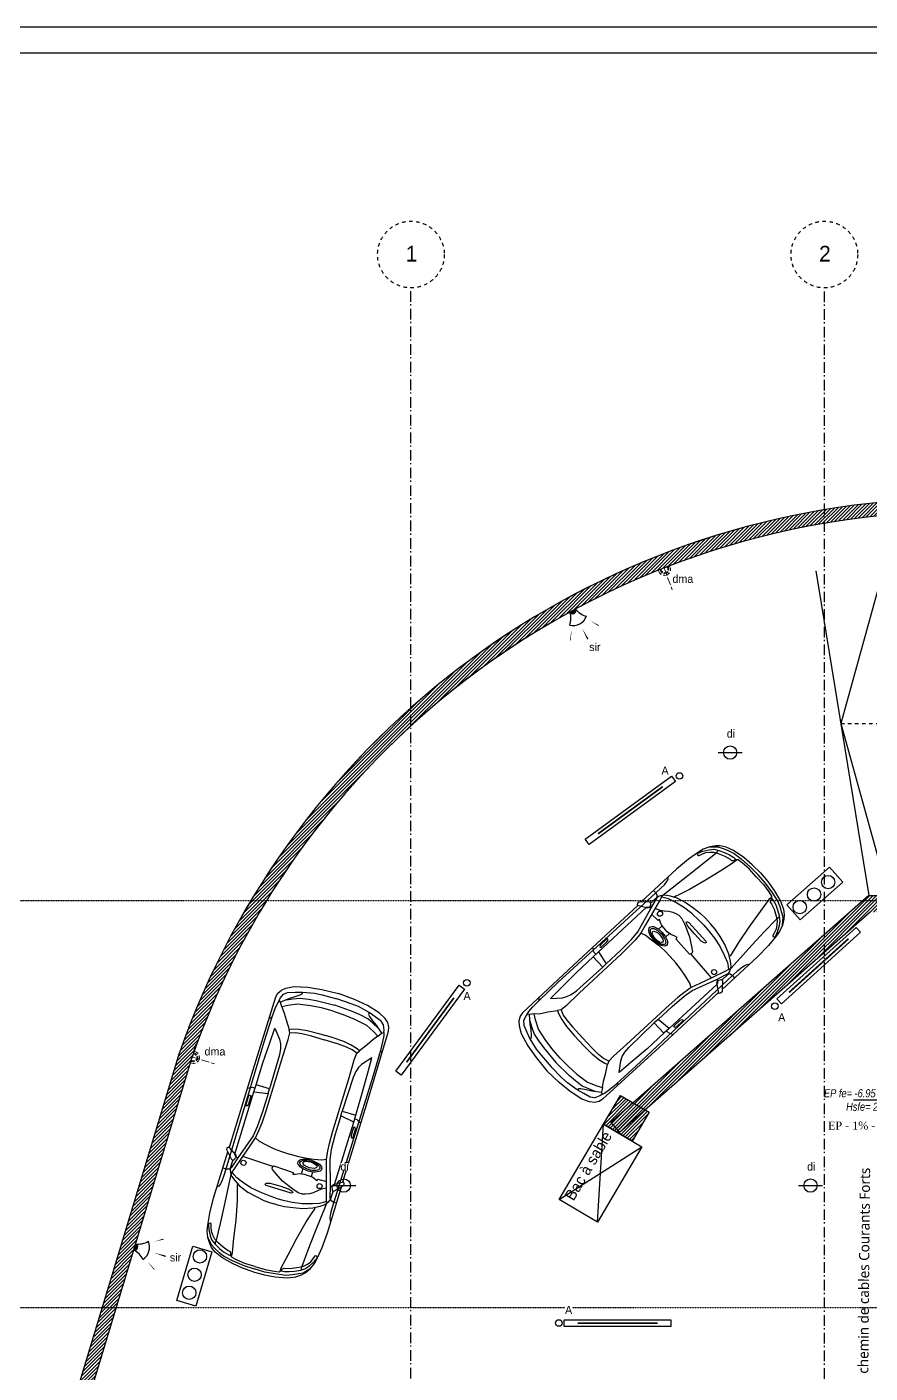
# Model space of a CAD drawing. Header units: centimetres. Extents: x 2191 to 12545, y -680 to 18662.
# Drawn here: x 3265 to 4530, y 4194 to 6212 of the extents above; entities that cross this region are included whole.
import ezdxf

# ---------------------------------------------------------------- set-up
doc = ezdxf.new("R2010")
doc.units = ezdxf.units.CM
for name, pattern in [('ACAD_ISO02W100', [15, 12, -3]), ('prlm_ef', [0.165, 0.1, -0.065]), ('Style de ligne -1', [0.41664, 0.20828, -0.20836]), ('Style de ligne -6', [1.0416400000000001, 0.625, -0.20828, 0.06943000000000005, -0.13893]), ('VW-01', [0.41656, 0.20828, -0.20828])]:
    doc.linetypes.add(name, pattern=pattern)
for name, color, linetype in [('B GÈnÈral_Hatch', 252, 'Continuous'), ('B Général', 252, 'Continuous'), ('C ANNOTATIONS-axes horizontaux', 252, 'Style de ligne -1'), ('C ANNOTATIONS-niveaux', 252, 'Continuous'), ('C ANNOTATIONS-prestations', 252, 'Continuous'), ('C ANNOTATIONS-texte', 252, 'Continuous'), ('prlm-EAU-EP', 141, 'Continuous')]:
    doc.layers.add(name, color=color, linetype=linetype)
for name, color, linetype, lineweight in [('prlm-ELEC-BT', 1, 'Continuous', 25), ('prlm-ELEC-CFO', 1, 'Continuous', 25), ('prlm-ELEC-SSI', 6, 'Continuous', 25), ('prlm-ZCARTOUCHE', 181, 'Continuous', 13)]:
    doc.layers.add(name, color=color, linetype=linetype, lineweight=lineweight)
doc.styles.add('CHAUFF', font='trebucbi.ttf', dxfattribs={"height": 0.001})
doc.styles.add('Eurostile', font='Eurosti.TTF')
doc.styles.add('prlm-eau-ep', font='timesbi.ttf', dxfattribs={"height": 18})
doc.styles.add('prlm-eau-euev', font='pala.ttf', dxfattribs={"height": 18})
doc.styles.add('prlm-elec-cfo', font='comic.ttf', dxfattribs={"height": 12})
doc.styles.add('prlm-elec-ssi', font='comic.ttf', dxfattribs={"height": 12})
doc.styles.get("Standard").update_dxf_attribs({"font": 'isocp.shx', "height": 15})
doc.dimstyles.new('ISO-25', dxfattribs={"dimtxt": 2.5, "dimasz": 2.5, "dimexe": 1.25, "dimexo": 0.625, "dimtad": 1, "dimtxsty": 'Standard', "dimcen": 2.5, "dimadec": 0, "dimazin": 0, "dimtfac": 1, "dimtmove": 0, "dimatfit": 3, "dimfxl": 1, "dimarcsym": 0})
pattern_1 = [(45, (0, 0), (2.425347222222122, -2.645833333333339), [])]

# ---------------------------------------------------------------- blocks, each defined once
blk = doc.blocks.new('A 70.Groupe-3-1')
at = {"layer": 'B Général', "linetype": 'VW-01', "ltscale": 25.4}
blk.add_line((4485.682408571678, 5167.621321516172), (6141.004602176101, 5167.621321516172), dxfattribs=at)
at = {"layer": 'B Général', "linetype": 'Continuous', "flags": 128}
blk.add_lwpolyline([(4557.336140218794, 5425.852527754796), (4485.682408571678, 5167.621321516172), (4557.336140218794, 4909.390115277549)], dxfattribs=at)
blk = doc.blocks.new('A 70.Groupe-4-1')
at = {"layer": 'B Général', "linetype": 'Continuous'}
for p, q in [((3647.351603118572, 4742.61898837338), (3645.231092298408, 4749.387812286115)), ((3632.369928393854, 4727.083159248007), (3628.337881874265, 4725.131125133584)), ((3791.46655284001, 4698.520043601457), (3797.011780681014, 4702.943163709633)), ((3795.18898975366, 4677.26078614514), (3797.438247542316, 4673.386682930181)), ((3605.419113317309, 4615.446750467946), (3608.609248253461, 4625.872082373413)), ((3626.688653313459, 4612.627049893019), (3628.999868296477, 4619.632585160381)), ((3735.847926538362, 4579.22448637971), (3737.852764420485, 4586.323772551317)), ((3755.05324952735, 4569.658943432825), (3758.243384463502, 4580.084275338292)), ((3633.589026384298, 4503.123641195101), (3589.055696334143, 4518.427347730578)), ((3676.83721886915, 4492.404631116131), (3679.182951934286, 4500.070465400611)), ((3691.90264799474, 4488.213883049035), (3694.013769714606, 4495.113009594759))]:
    blk.add_line(p, q, dxfattribs=at)
at = {"layer": 'B Général', "linetype": 'Continuous', "flags": 128}
for points in [[(3604.54103518749, 4345.181627848307), (3588.294335951073, 4350.9913811857), (3573.166136587422, 4357.716518423229), (3557.09109505315, 4366.827111060457), (3547.383370541059, 4374.827813280094), (3542.008954394354, 4381.921674692055), (3539.200202283509, 4387.811093205778), (3536.445889983921, 4396.618284019898), (3535.42792572942, 4406.989878307015), (3536.357652454562, 4415.507943760307), (3539.335797024237, 4433.45940004586), (3544.988426731125, 4456.041766787343), (3566.099585408624, 4525.032840997953), (3564.620808830565, 4528.419461337192), (3565.441802236101, 4531.102460306271), (3567.178083918456, 4532.666988663166), (3568.711212526026, 4532.197853754367), (3604.131029812631, 4647.949493930844), (3638.558195991553, 4757.717295838409), (3641.467204692289, 4763.114627163153), (3646.676108260515, 4767.808403480461), (3653.449415301737, 4770.76583175268), (3665.440110482471, 4772.965036857431), (3686.12907191109, 4772.083546298713), (3707.264091084417, 4768.550485780824), (3732.263474960966, 4762.57739732652)], [(3678.448799178285, 4764.792743298376), (3696.368884975098, 4763.081841125572), (3707.718691921575, 4760.4471075835), (3729.800494744358, 4754.528400419292)], [(3643.134600273494, 4752.125163284701), (3640.7180685843, 4748.337584103336), (3636.876983381271, 4739.620488141774), (3632.369928393854, 4727.083159248007), (3620.109371498757, 4689.755976272834), (3563.209902956912, 4499.425318261294), (3560.207416132161, 4489.613218674192), (3557.896105525827, 4482.607712667412), (3555.087033203064, 4477.263567152416), (3552.146595492425, 4473.133286977914), (3550.19581544057, 4473.059465644381)], [(3604.54103518749, 4345.181627848307), (3621.256744448806, 4340.904936755745), (3637.557824975318, 4338.012764472112), (3655.978511792979, 4336.567719249428), (3668.501104279001, 4337.765979921835), (3676.924941223742, 4340.637597894063), (3682.548444266191, 4343.946759779128), (3689.759611350783, 4349.704529795208), (3696.407194510817, 4357.730478798936), (3700.403369697728, 4365.310215913475), (3707.980804466801, 4381.854296733223), (3715.933174896702, 4403.732946481224), (3737.044333574201, 4472.724020691833), (3740.165038442168, 4474.703207044111), (3740.986031847703, 4477.386206013185), (3740.422572807045, 4479.654451363563), (3738.889444199473, 4480.123586272355), (3774.30926148608, 4595.875226448831), (3807.203203434117, 4706.112192525773), (3807.812662658469, 4712.213182322832), (3806.122344057656, 4719.01810962059), (3802.163846469202, 4725.25945299379), (3793.457066389448, 4733.792052518722), (3775.817525758866, 4744.639022461616), (3756.324493396611, 4753.538080917654), (3732.263474960966, 4762.57739732652)], [(3724.241247538172, 4736.360831200751), (3708.816027153162, 4740.745545578434), (3690.975433457158, 4744.360418713704), (3670.885615371082, 4746.651384747582), (3656.224557619654, 4744.766290930478), (3647.351603118572, 4742.61898837338), (3651.032063543823, 4733.276994586818), (3653.617615966847, 4723.096373161394), (3658.130842017059, 4708.80477887945), (3662.680064739507, 4709.424785582296), (3673.029865124633, 4709.275855571736), (3685.504365259169, 4707.302998508123), (3703.016567445075, 4702.614944909886), (3712.935046493234, 4699.412269198668)], [(3653.864347227448, 4752.943806322978), (3663.995123780945, 4754.544541286397), (3674.867473233391, 4755.828524477058), (3687.335655168737, 4754.109108472388), (3698.920044199901, 4752.240987045766), (3726.985714552173, 4745.329724397185)], [(3791.846782518606, 4710.721401186229), (3784.346532273387, 4717.717202231079), (3776.054439449603, 4724.865474193712), (3764.759080155952, 4730.417663905648), (3754.112960942376, 4735.352042547415), (3726.985714552173, 4745.329724397185)], [(3778.102732410242, 4734.298798663239), (3762.293797593878, 4742.908923005079), (3751.413096295614, 4747.076689531404), (3729.800494744358, 4754.528400419292)], [(3724.241247538172, 4736.360831200751), (3739.478694927883, 4731.362818141963), (3756.28720938089, 4724.375119444029), (3774.21894251323, 4715.031551444035), (3785.314598366285, 4705.264944342256), (3791.46655284001, 4698.520043601457), (3783.188552752224, 4692.837319659843), (3775.348677646468, 4685.84686243115), (3763.610721331772, 4676.528104034549), (3760.187445798897, 4679.58768248852), (3751.526566198131, 4685.255990234315), (3740.084145306592, 4690.601672860595), (3722.947239343489, 4696.516191095556), (3712.935046493234, 4699.412269198668)], [(3608.001988348413, 4546.079813814996), (3613.428844001722, 4558.335685171949), (3617.632809536385, 4568.786164990282), (3623.406525851489, 4585.462931562151), (3648.833737394132, 4668.558827211731), (3656.987425828115, 4693.561498736422), (3659.270300873443, 4703.761435321392), (3658.130842017059, 4708.80477887945)], [(3659.270300873443, 4703.761435321392), (3667.980688813256, 4704.281799845514), (3677.24809271064, 4702.787293715466), (3689.854274363578, 4699.60057915292), (3711.011602145352, 4693.126470594626)], [(3800.281095347623, 4704.038586418314), (3800.164304381443, 4699.547290243465), (3798.469580104348, 4690.17341126171), (3795.18898975366, 4677.26078614514), (3784.461848336078, 4639.46438047943), (3725.109259274143, 4449.884373434656), (3722.106772449393, 4440.072273847554), (3720.102030190586, 4432.972958415368), (3719.439510040385, 4426.971971359005), (3719.565138298257, 4421.903479888087), (3721.140563606146, 4420.750645338261)], [(3759.844130394605, 4672.986003888864), (3752.91647266456, 4678.2915854475), (3744.399661212781, 4682.23902085101), (3732.16883430381, 4686.652391296911), (3711.011602145352, 4693.126470594626)], [(3714.095004358176, 4513.615520119277), (3716.455794042973, 4526.809602772654), (3718.819775752597, 4537.823114706931), (3723.367027430971, 4554.875177501608), (3748.794238973614, 4637.971073151188), (3756.028222365021, 4663.255172952107), (3759.844130394605, 4672.986003888864), (3763.610721331772, 4676.528104034549)], [(3607.014166155094, 4620.65936860902), (3603.794529142877, 4621.644572399894), (3595.663105207104, 4620.276393472724)], [(3756.648302365134, 4574.8715615739), (3759.867939377352, 4573.886357783025), (3765.841336880553, 4568.202125990711)], [(3638.436142075078, 4455.95052833269), (3629.744156924231, 4458.778003444418), (3614.741166735311, 4464.542562255915), (3600.926893974027, 4471.452317053796), (3588.501777294639, 4479.613780024583), (3579.768720184405, 4486.142567832396), (3575.694590007968, 4490.910352969693), (3573.012815779822, 4494.748959430278), (3576.388120084931, 4499.752201920695), (3587.984428471917, 4516.826963146375), (3599.721509518183, 4534.361768139968), (3608.001988348413, 4546.079813814996), (3613.089853500048, 4541.337205851148), (3623.778298674524, 4535.719223191665), (3635.693179225148, 4529.725848686066), (3646.650570421951, 4525.534615173097), (3658.562096961701, 4521.721965531079)], [(3638.436142075078, 4455.95052833269), (3647.221899549183, 4453.429842075694), (3662.881672758299, 4449.811644190137), (3678.197130410794, 4447.807747939177), (3693.061760320146, 4447.618591977074), (3703.952902384116, 4448.142406135385), (3709.997440142305, 4449.81389502252), (3714.368076633645, 4451.494475050533), (3714.370555376088, 4457.529796783952), (3714.314971597564, 4478.170018429164), (3714.400160478318, 4499.270283842297), (3714.095004358176, 4513.615520119277), (3707.224408996773, 4512.532182000368), (3695.222397781906, 4513.857442807976), (3681.993892669726, 4515.557904215076), (3670.567395824711, 4518.216104743787), (3658.562096961701, 4521.721965531079)], [(3581.348415195203, 4516.510237142909), (3571.081663257863, 4501.040590787638), (3567.630893795146, 4499.078428338917), (3563.209902956912, 4499.425318261294), (3558.781016458149, 4501.115824348561)], [(3573.597256056598, 4513.097402375739), (3570.067957543249, 4501.015509237506), (3569.636540582967, 4497.961792797432), (3570.184465399661, 4494.273020876421), (3571.796413175713, 4488.582081062358), (3576.721807389394, 4482.212505804945), (3583.912549127866, 4474.478980899667), (3596.422346989634, 4464.950405516761), (3608.916191544299, 4458.109216608107), (3620.418057923608, 4452.409965298284), (3630.089414112014, 4448.947530328931), (3635.762076021006, 4447.211704831867)], [(3714.334893998929, 4470.786537299107), (3706.386978264831, 4469.110697454826), (3700.923646074929, 4467.009852890658), (3694.533530917038, 4463.935273090285), (3688.612587770092, 4462.393601390266), (3682.542872838456, 4461.735847478325), (3678.358145011131, 4461.758829019096), (3671.842372334786, 4463.752645066328), (3663.847881601546, 4469.13327269943), (3648.327880899383, 4481.427494587168), (3638.408430959478, 4492.846246155957), (3633.065480924829, 4498.672835910455), (3632.885309390816, 4500.823900472094), (3633.589026384298, 4503.123641195101), (3635.208002394017, 4504.304815682617), (3664.486246983125, 4494.507430250756), (3664.048607446968, 4491.707125609048), (3667.466693898267, 4491.918630529649), (3674.036972748603, 4492.842461898917), (3680.904699545003, 4491.998486952612), (3688.069778664155, 4489.386734951311), (3693.701729175738, 4487.244117858808), (3696.682234612045, 4484.655509384325), (3700.045844149937, 4481.949462511746), (3701.132915012798, 4484.131897562125), (3714.325851339791, 4480.849403187126)], [(3573.012815779822, 4494.748959430278), (3570.990439287687, 4491.427550969389), (3560.713224332144, 4444.690908175457), (3554.884233287407, 4417.970747579937), (3548.666589062981, 4392.720335427492), (3546.809322746776, 4387.198300267273)], [(3607.050920116802, 4353.383908929298), (3591.872822591547, 4358.028382565122), (3579.263382551051, 4363.395792730659), (3572.633135664922, 4366.933788480936), (3571.828871963698, 4368.688833514228), (3573.330086115493, 4373.594787684468), (3575.570822686373, 4395.712142083666), (3578.652732001291, 4422.769785330165), (3580.717581590722, 4451.983071890101), (3580.831301655796, 4469.888877464458), (3581.012146122135, 4474.863588770555), (3581.515644968569, 4477.056854409195)], [(3724.151479802473, 4467.028050022066), (3720.315421694968, 4455.040024830407), (3718.964108445482, 4452.267795187724), (3716.445776047035, 4449.517293084302), (3711.925209392807, 4445.702892905416), (3704.27881515177, 4443.180264864932), (3693.991718641974, 4440.794930588961), (3678.291873625798, 4439.898460936342), (3664.109108286774, 4441.220272109762), (3651.387485292484, 4442.933369915239), (3641.434642306685, 4445.475908595387), (3635.762076021006, 4447.211704831867)], [(3719.637418833887, 4474.194022580754), (3719.489334831173, 4455.628079975327), (3721.251183509531, 4452.070864688814), (3725.109259274143, 4449.884373434656), (3729.725764623725, 4448.807004042441)], [(3607.050920116802, 4353.383908929298), (3622.228922018744, 4348.739464554057), (3635.682763930256, 4346.131552009506), (3643.157529729729, 4345.353436373477), (3644.806195301966, 4346.357888961164), (3646.30740945376, 4351.263843131403), (3656.827212627487, 4370.847816354066), (3669.414461935352, 4394.996840722381), (3684.05090873287, 4420.363238586555), (3693.976728385045, 4435.266557336168), (3696.610693371475, 4439.490617675491), (3697.420760565433, 4441.590073888719)], [(3714.368076633645, 4451.494475050533), (3714.185492719921, 4447.610092994862), (3696.549107450736, 4403.125344580074), (3686.427394554129, 4377.718750024947), (3677.450252708717, 4353.312739743514), (3675.899363493409, 4347.696953679051)], [(3536.445889983921, 4396.618284019898), (3541.791006390665, 4385.593135839566), (3546.372018684991, 4380.837987100647), (3553.43123304954, 4374.318481680343), (3561.291357104438, 4368.22465609032), (3573.052857857986, 4362.278215558012), (3590.33386123066, 4354.642920604075), (3605.924972927231, 4349.704323772475)], [(3689.759611350783, 4349.704529795208), (3679.160113740144, 4343.558408074803), (3672.702561810637, 4342.181042383437), (3663.203834216125, 4340.72824079505), (3653.279551675229, 4340.07641525974), (3640.204426360126, 4341.72994269355), (3621.609856947061, 4345.072515795619), (3605.924972927231, 4349.704323772475)]]:
    blk.add_lwpolyline(points, dxfattribs=at)
for points in [[(3678.448799178285, 4764.792743298376), (3677.510500100115, 4761.726390459919), (3674.507100904782, 4760.130557977018), (3666.967152487536, 4757.407616166171), (3658.660621215429, 4754.919352063327), (3645.231092298408, 4749.387812286115), (3643.134600273494, 4752.125163284701), (3644.573338386467, 4755.457527217746), (3649.750812944789, 4761.418354685302), (3656.023556067313, 4764.109705500194), (3667.236144441433, 4764.451286841237)], [(3778.102732410242, 4734.298798663239), (3777.164433332071, 4731.23244582478), (3778.760515582765, 4728.22917935492), (3783.485596026082, 4721.753158273711), (3788.977317845421, 4715.042650731135), (3797.011780681014, 4702.943163709633), (3800.281095347623, 4704.038586418314), (3800.953508215098, 4707.605444654304), (3799.998277096508, 4715.442870278202), (3796.305732081483, 4721.183583369968), (3787.204294687811, 4727.741224197967)], [(3637.039888252017, 4710.563906129205), (3644.043790784784, 4694.001227192464), (3645.327317790156, 4687.237011292123), (3645.303111508455, 4680.034670409746), (3643.608482854675, 4670.660762167407), (3628.999868296477, 4619.632585160381), (3608.609248253461, 4625.872082373413), (3618.955422680969, 4658.587272388075), (3629.517614418152, 4688.721389026812)], [(3782.074543016031, 4666.183533081052), (3767.001508347764, 4656.376361718256), (3762.152520922857, 4651.48868545309), (3758.142161136809, 4645.506101185694), (3754.300980310464, 4636.789034484716), (3737.852764420485, 4586.323772551317), (3758.243384463502, 4580.084275338292), (3767.976230949329, 4612.98714272494), (3776.085684659681, 4643.871793288121)], [(3605.419113317309, 4615.446750467946), (3626.688653313459, 4612.627049893019), (3618.244195694575, 4585.030639333441), (3610.380960314965, 4562.621699002071), (3604.07183069765, 4549.126755870593), (3581.348415195203, 4516.510237142909), (3578.695172151379, 4517.154383764724), (3576.806038883465, 4521.93948391687)], [(3593.719654596242, 4596.391386902425), (3597.332019728483, 4608.1965632417), (3598.955633011171, 4610.214817167318), (3600.42931613097, 4610.099250942073), (3600.973886936791, 4608.591203884635), (3597.361551065132, 4596.786123168672), (3595.644099096452, 4594.461205272213), (3593.463374232878, 4594.457851261337)], [(3755.05324952735, 4569.658943432825), (3735.847926538362, 4579.22448637971), (3727.403468919479, 4551.628075820132), (3721.380217364908, 4528.656103372812), (3719.057241251938, 4513.941403626348), (3719.637418833887, 4474.194022580754), (3722.196793931138, 4473.243116364785), (3726.440175093505, 4476.151676881756)], [(3754.085977929218, 4547.319547724002), (3757.698343061461, 4559.124724063277), (3757.482163765738, 4561.705951583683), (3756.196158017922, 4562.43484575061), (3754.900936245332, 4561.48977228796), (3751.288600373673, 4549.684691571997), (3751.410940983403, 4546.79680008075), (3753.216369624174, 4545.573689454899)], [(3575.000567477048, 4512.751862078189), (3572.194098780624, 4513.443104659341), (3566.099585408624, 4525.032840997953), (3564.620808830565, 4528.419461337192), (3565.441802236101, 4531.102460306271), (3567.178083918456, 4532.666988663166), (3567.944600410583, 4532.432435839059), (3578.15978810975, 4520.336302828428), (3578.695172151379, 4517.154383764724)], [(3659.948480028361, 4463.787387737049), (3623.919718692172, 4474.812131245172), (3622.561697420938, 4476.401351329638), (3623.47823969927, 4478.300589395821), (3629.560399782656, 4478.451519711036), (3644.172074078936, 4474.148007620958), (3658.242693566318, 4469.17166358027), (3663.033110771886, 4466.19686193199), (3663.684156662079, 4464.488596727501), (3662.035366205944, 4463.484077777079)], [(3722.795102355308, 4467.526970116695), (3725.507820147485, 4466.529350434651), (3737.044333574201, 4472.724020691833), (3740.165038442168, 4474.703207044111), (3740.986031847703, 4477.386206013185), (3740.422572807045, 4479.654451363563), (3739.656056314916, 4479.88900418767), (3724.421098757125, 4475.58057503631), (3722.196793931138, 4473.243116364785)], [(3570.589770928588, 4369.571011854923), (3570.748983478983, 4373.378674751473), (3569.625448669122, 4375.734536211967), (3566.959569226915, 4376.885564951668), (3559.371840828535, 4382.225385564054), (3551.533502834059, 4389.486421549664), (3547.046204341827, 4394.54816789669), (3543.960698329873, 4400.354740298731), (3541.582167698959, 4406.280357820797), (3541.218507722211, 4412.762991300435), (3541.258638050434, 4417.277850085241), (3540.726674382413, 4418.278919401474), (3538.558490293904, 4417.768712533294), (3537.416648318392, 4416.776705097354), (3537.194540646036, 4415.503365008504), (3537.771121530949, 4408.620199611451), (3539.930994123695, 4399.240487876377), (3542.322065529674, 4392.808017497004), (3547.294393716641, 4386.59182203667), (3553.74028013951, 4380.259993988351), (3559.948259727399, 4375.342374311481), (3566.591047388595, 4371.297525703895)], [(3646.326783134471, 4346.39560690968), (3648.325597016646, 4349.64035473261), (3650.575079016081, 4350.96407842894), (3653.428577309106, 4350.426186384284), (3662.705167970683, 4350.605552260507), (3673.264564513679, 4352.23691081942), (3679.816021491909, 4353.92081559773), (3685.62252753122, 4357.00644649358), (3690.909735561474, 4360.586360211089), (3694.838797436596, 4365.755427650333), (3697.33204828491, 4369.519635468372), (3698.333117601144, 4370.051599136396), (3699.844518669456, 4368.415445078642), (3700.2357096782, 4366.954331994488), (3699.70722490495, 4365.774742809881), (3695.37756474968, 4360.392879346368), (3688.338665697005, 4353.827977064066), (3682.757430094293, 4349.835019914654), (3675.157969826543, 4347.465771671251), (3666.272570173709, 4345.825292710879), (3658.375728322625, 4345.223725899146), (3650.606934950693, 4345.588798103277)]]:
    blk.add_lwpolyline(points, close=True, dxfattribs=at)
at = {"layer": 'B Général', "linetype": 'Continuous'}
for centre, major_axis, ratio in [((3589.832911242398, 4508.758191609624), (1.114199065959742, 3.641192395893742), 1), ((3689.289818388906, 4504.606672991596), (-17.70771669725425, 5.418533068071418), 0.4588728926137529), ((3689.283485559424, 4504.86006623888), (-14.87143355441499, 4.55063494983063), 0.4072151027835469), ((3689.46491109495, 4505.72671035561), (-10.50202180400547, 3.213601922795301), 0.4087564988572939), ((3703.859984934898, 4473.866088916679), (1.114199065959742, 3.641192395893742), 1)]:
    blk.add_ellipse(centre, major_axis=major_axis, ratio=ratio, dxfattribs=at)
blk = doc.blocks.new('A 70.Groupe-5-1')
at = {"layer": 'B Général', "linetype": 'Continuous'}
for p, q in [((4217.632421367923, 4863.820686548849), (4212.339220123676, 4858.917952352722)), ((4228.549143173213, 4852.624494824611), (4222.667702485919, 4847.176914230268)), ((4122.098540043551, 4825.160967797274), (4114.099936242334, 4817.75240224913)), ((4133.892090468064, 4807.237346194359), (4128.590145909116, 4802.108152985497)), ((4260.546892228578, 4821.617279766343), (4291.35083920641, 4786.000741898844)), ((4033.310897080947, 4752.320123103209), (4033.314038923064, 4756.799835867307)), ((4025.841653716903, 4732.071099231951), (4018.824512456484, 4731.035110896441)), ((4211.464069778433, 4723.487324068265), (4205.944404109499, 4718.593191869068)), ((4228.433217577498, 4710.357508153579), (4220.434613776281, 4702.948942605435)), ((4128.254225437432, 4621.502112545824), (4126.684596818448, 4614.584756887879)), ((4149.015193069747, 4627.400823179516), (4153.482025384018, 4627.061345056252))]:
    blk.add_line(p, q, dxfattribs=at)
at = {"layer": 'B Général', "linetype": 'Continuous', "flags": 128}
for points in [[(4365.055894142914, 4943.548956911703), (4352.755778361017, 4955.649046769302), (4340.118087271812, 4966.34384226916), (4324.920607508675, 4976.853193694394), (4313.492979959128, 4982.112516825635), (4304.76734966693, 4983.864828057657), (4298.242535090327, 4983.831159215328), (4289.114324112333, 4982.478897916159), (4279.333082995431, 4978.88257458628), (4272.068185790582, 4974.339106807922), (4257.201019932289, 4963.846656798892), (4239.328023716528, 4948.931177707645), (4186.396158003782, 4899.903971652151), (4182.703492759264, 4899.761841845548), (4180.645021532898, 4897.855219216336), (4179.991850076226, 4895.611162597575), (4181.081339013932, 4894.434903806064), (4092.273470112693, 4812.178183221176), (4008.421368466158, 4733.41889706272), (4004.827518760221, 4728.451225441013), (4002.867857660484, 4721.718919678929), (4003.152258591459, 4714.33358377794), (4006.389524774236, 4702.580567923619), (4016.185342328853, 4684.336332970171), (4028.562650491773, 4666.844226329745), (4044.818282656462, 4646.93452336294)], [(4216.67102870797, 4906.856556841475), (4218.781562929011, 4910.12265637177), (4256.390181495471, 4939.711957418139), (4277.911998603149, 4956.586657629802), (4297.941383376044, 4973.171776236233), (4302.105145505529, 4977.246748065471)], [(4289.114324112333, 4982.478897916159), (4301.366831039882, 4982.46354244898), (4307.641522389235, 4980.407974001969), (4316.583104546083, 4976.888802664517), (4325.489906478938, 4972.463292546023), (4335.961567488494, 4964.460957219324), (4350.355464805327, 4952.223860887578), (4361.585956385645, 4940.334988328983)], [(4358.762876594122, 4937.720160516165), (4347.976915724958, 4949.365144561621), (4337.657644221043, 4958.382888495025), (4331.587185277426, 4962.813138591114), (4329.657039751462, 4962.773623801477), (4325.89305563753, 4959.287299972563), (4306.954166745675, 4947.646133641736), (4283.933183577987, 4933.097987468663), (4258.528775446524, 4918.5276146886), (4242.45634856712, 4910.634079376323), (4238.055940270667, 4908.306663615333), (4236.30026412762, 4906.898996562813)], [(4015.447652631998, 4731.731664574047), (4017.806410341097, 4735.555490345409), (4023.983723759388, 4742.806869281322), (4033.310897080947, 4752.320123103209), (4061.584501122138, 4779.600943449414), (4208.195132876208, 4913.648067835287), (4215.72324783379, 4920.620851398935), (4221.025124439831, 4925.750117972656), (4224.61457121794, 4930.604667429312), (4227.053926607686, 4935.049319669086), (4226.271573140171, 4936.837870884978)], [(4365.055894142914, 4943.548956911703), (4376.179892451059, 4930.359372704441), (4385.876826514187, 4916.940752930956), (4395.193085684608, 4900.984024770098), (4399.563013755348, 4889.187632106809), (4400.642851855411, 4880.353540850338), (4400.110260412644, 4873.850411972247), (4398.063829459099, 4864.852358480939), (4393.729965077822, 4855.374814558343), (4388.644181654196, 4848.478682467243), (4377.045414656115, 4834.457529448526), (4360.806685823367, 4817.777625487576), (4307.874820110621, 4768.750419432082), (4307.450689632127, 4765.079439886077), (4305.392218405761, 4763.17281725686), (4303.104779566076, 4762.693185507809), (4302.015290628371, 4763.86944429932), (4213.207421727132, 4681.612723714434), (4128.265763189984, 4604.029769712355), (4123.037782006848, 4600.826376230625), (4116.175318758074, 4599.38734507765), (4108.833365078011, 4600.235747352405), (4097.362360719491, 4604.362408595684), (4079.920750972738, 4615.524863524683), (4063.426500357086, 4629.203724906687), (4044.818282656462, 4646.93452336294)], [(4358.762876594122, 4937.720160516165), (4369.54890541619, 4926.075103105849), (4377.751013806183, 4915.096374218643), (4381.704016176438, 4908.704867357132), (4381.516998588479, 4906.783397192962), (4377.753014474547, 4903.297073364049), (4364.697488161534, 4885.303977502294), (4348.431295635882, 4863.463070840744), (4331.960656021865, 4839.247419989173), (4322.861012706106, 4823.825769719313), (4320.203868253469, 4819.616251854069), (4318.666049126218, 4817.973377062165)], [(4398.063829459099, 4864.852358480939), (4398.985597072178, 4877.070153137402), (4397.415940888885, 4883.483677335241), (4394.590933793857, 4892.668218329927), (4390.859582505835, 4901.887398230838), (4383.681563496296, 4912.940411307762), (4372.581161449762, 4928.228049483924), (4361.585956385645, 4940.334988328983)], [(4280.070921337743, 4864.833126339037), (4273.743163953555, 4871.428797653381), (4262.024832806013, 4882.428823472286), (4249.792630593911, 4891.860264100961), (4237.037871131544, 4899.496304526285), (4227.35961164607, 4904.518520178943), (4221.294096538766, 4906.11220719121), (4216.67102870797, 4906.856556841475), (4213.634899831149, 4901.640520413942), (4203.307008094057, 4883.769972258195), (4192.626158018165, 4865.57250267294), (4185.678531405179, 4853.018244090827), (4192.162472361442, 4850.500862161973), (4201.87149249794, 4843.321759335086), (4212.452149968301, 4835.201746773831), (4220.99358667508, 4827.159687386826), (4229.609250442579, 4818.093894619762)], [(4200.404881982865, 4898.346597988612), (4209.747432923959, 4906.781337564503), (4212.309200113897, 4908.498501958075), (4215.868883869186, 4909.610217502777), (4221.694241988836, 4910.635095240764), (4229.572366705315, 4908.971921145375), (4239.6642495212, 4905.862568247993), (4253.686766782579, 4898.745138864824), (4265.282691541879, 4890.472742209886), (4275.418818301085, 4882.59661816177), (4282.744486838669, 4875.39535668079), (4286.775589112891, 4871.043206488673)], [(4200.70472848628, 4889.882674476767), (4210.165932137776, 4905.857710600825), (4210.431117582608, 4909.818464069528), (4208.195132876208, 4913.648067835287), (4204.745956554104, 4916.90014857676)], [(4207.001498523178, 4890.162697105168), (4214.714591306413, 4887.615933783376), (4220.493517800984, 4886.685581661679), (4227.563110822894, 4886.131084425829), (4233.4565238301, 4884.487307522935), (4239.034193958227, 4882.004632453219), (4242.640162713797, 4879.881082483504), (4247.270473710822, 4874.882000960783), (4251.476507499632, 4866.211803986237), (4258.712530968366, 4847.7819836404), (4261.547216465346, 4832.924395254889), (4263.236917166013, 4825.201625364355), (4262.311317098281, 4823.251547149353), (4260.546892228578, 4821.617279766343), (4258.553573110417, 4821.410071216395), (4238.168952808222, 4844.597818469099), (4239.955000835483, 4846.798560819833), (4236.893883890079, 4848.334012664267), (4230.749738794229, 4850.838310891541), (4225.237147409449, 4855.020332087617), (4220.35617768864, 4860.880002887634), (4216.56469690554, 4865.563414896134), (4215.289481257676, 4869.299473185488), (4213.742125046238, 4873.329640372458), (4211.705276977431, 4871.989492710971), (4201.950663033455, 4881.459225814598)], [(4280.070921337743, 4864.833126339037), (4286.16339220573, 4858.019388738222), (4296.234975718122, 4845.49409199711), (4304.703267181152, 4832.576395492424), (4311.341451581698, 4819.274985409871), (4315.608759223514, 4809.240971147368), (4316.733884695651, 4803.071335462667), (4317.122479568883, 4798.404879998986), (4311.689515800853, 4795.776568893873), (4293.081426593708, 4786.845675591467), (4274.120379047762, 4777.587860859558), (4261.071532840137, 4771.620739547757), (4259.057419310547, 4778.278220211639), (4252.641894444346, 4788.507864882942), (4245.354878974002, 4799.678555194422), (4237.989627693877, 4808.810035566223), (4229.609250442579, 4818.093894619762)], [(4307.393402375827, 4782.837221667316), (4316.517960395312, 4791.507315712312), (4318.426020632045, 4793.930250053765), (4319.806726511922, 4797.394483181497), (4321.274128880747, 4803.124396085547), (4320.218349173969, 4811.10664679138), (4317.889935784774, 4821.406776174013), (4311.865802230034, 4835.932567246608), (4304.504497158018, 4848.127205620776), (4297.426657929723, 4858.836014497507), (4290.806759340019, 4866.690982931696), (4286.775589112891, 4871.043206488673)], [(4317.122479568883, 4798.404879998986), (4320.540427696335, 4800.259439633524), (4352.919390637156, 4835.494900262938), (4371.390665900419, 4855.663095744903), (4389.459065719512, 4874.365377465251), (4393.840548958983, 4878.205288284819)], [(4185.678531405179, 4853.018244090827), (4177.004997083922, 4842.79929368592), (4169.424887084569, 4834.466959856329), (4156.921822362407, 4822.012092697929), (4093.16834642178, 4762.961561234377), (4074.204429072747, 4744.741076684591), (4066.01399975307, 4738.247457326373), (4060.977308591861, 4737.078944221355)], [(4118.099274825373, 4821.456718999654), (4115.811300489157, 4823.926913817239), (4113.505040342097, 4831.843550283194)], [(4127.120846346576, 4611.164514842467), (4131.113871438686, 4613.223915744136), (4138.816455779185, 4618.828547044895), (4149.015193069747, 4627.400823179516), (4178.378489907361, 4653.505164639629), (4323.245857817614, 4789.434391129756), (4330.773972775198, 4796.407174693403), (4336.293706397036, 4801.30123352774), (4341.408560003164, 4804.508888619527), (4346.02675736251, 4806.601170005987), (4347.750235247011, 4805.684318664908)], [(4298.977201471782, 4783.783515217307), (4315.629045702719, 4791.995228644397), (4319.598479945172, 4791.956716894923), (4323.245857817614, 4789.434391129756), (4326.224618660944, 4785.746596356691)], [(4261.071532840137, 4771.620739547757), (4250.219156549278, 4763.754159996164), (4241.331496737703, 4756.833512792055), (4227.956868046538, 4745.319623320916), (4164.203392105912, 4686.269091857364), (4144.585903709483, 4668.75423052574), (4137.484895374609, 4661.08442574087), (4135.934595995222, 4656.15185515706)], [(4064.932359346768, 4665.564831764746), (4054.272751073952, 4677.545344648597), (4043.25524603798, 4692.035640504526), (4032.451072722833, 4709.127134151262), (4027.769065345591, 4723.147797473992), (4025.841653716903, 4732.071099231951), (4035.85437104771, 4732.822184116219), (4046.145751703691, 4734.923997174919), (4060.977308591861, 4737.078944221355), (4062.398521477623, 4732.713169419178), (4067.036002276014, 4723.459288071084), (4074.240194100658, 4713.086008032749), (4086.081072954205, 4699.358347637923), (4093.280320942536, 4691.821630683407)], [(4066.01399975307, 4738.247457326373), (4069.335527189069, 4730.178436766733), (4074.713558159335, 4722.484601152886), (4083.067971866201, 4712.520930283948), (4098.10295997829, 4696.288514942129)], [(4019.379278257483, 4721.714680693602), (4022.346106205374, 4711.896691188228), (4025.920800965742, 4701.548833785841), (4032.894052073013, 4691.070965626481), (4039.616639044546, 4681.453545426647), (4058.051175719789, 4659.191256923909)], [(4224.43395235932, 4706.653259355959), (4226.721926695536, 4704.183064538374), (4234.438991956535, 4701.278090776451)], [(4019.407958709054, 4694.423807446275), (4028.745767672174, 4679.033486300235), (4036.056520721896, 4669.960844545707), (4050.993696335559, 4652.654391250573)], [(4064.932359346768, 4665.564831764746), (4076.06259778098, 4654.020095453447), (4089.66782813937, 4641.926634488726), (4105.882953298174, 4629.846939451835), (4119.504468799045, 4624.106337693345), (4128.254225437432, 4621.502112545824), (4129.768888282388, 4631.428060022823), (4132.651635437318, 4641.528550247592), (4135.934595995222, 4656.15185515706), (4131.690303317938, 4657.902802146424), (4122.81820283226, 4663.234441775281), (4113.0262856852, 4671.210886922408), (4100.244429144385, 4684.06698334823), (4093.280320942536, 4691.821630683407)], [(4137.484895374609, 4661.08442574087), (4129.693540511937, 4665.013347565487), (4122.433554167136, 4670.964055241324), (4113.138016043284, 4680.05602623545), (4098.10295997829, 4696.288514942129)], [(4090.225147377387, 4617.966545808653), (4075.594063805162, 4628.45406480566), (4067.107125328784, 4636.437285575387), (4050.993696335559, 4652.654391250573)], [(4117.433894227188, 4615.850729173532), (4107.871565415006, 4619.559752453008), (4097.827410618876, 4623.915386721562), (4087.913549215249, 4631.669566513115), (4078.838444660686, 4639.108008837531), (4058.051175719789, 4659.191256923909)]]:
    blk.add_lwpolyline(points, dxfattribs=at)
for points in [[(4328.323594347715, 4963.505425246694), (4324.964552790445, 4961.705290477706), (4322.354527496173, 4961.691812597361), (4320.158198897171, 4963.591265425208), (4312.048807237457, 4968.099599189399), (4302.100559788605, 4971.997619045223), (4295.590592746958, 4973.835403841297), (4289.019949889795, 4974.086964676069), (4282.649739959978, 4973.650185063365), (4276.654714975957, 4971.15690191639), (4272.607118288586, 4969.156271679094), (4271.474315082858, 4969.199653900025), (4270.990274994023, 4971.373829256889), (4271.38661555375, 4972.833553892124), (4272.436453796011, 4973.587587356294), (4278.884752805888, 4976.063441002863), (4288.269794680828, 4978.200034285552), (4295.101818092482, 4978.846063505165), (4302.862265574408, 4977.073892948969), (4311.36799779385, 4974.025283820013), (4318.496896976661, 4970.575531612785), (4325.029169402117, 4966.354531123606)], [(4382.144674044345, 4905.397888794541), (4380.092910487675, 4902.186360859504), (4379.879855990423, 4899.585010927025), (4381.60576911065, 4897.249844067584), (4385.480687812798, 4888.819404489972), (4388.606443522231, 4878.602172117901), (4389.940959919043, 4871.970717539405), (4389.689257766506, 4865.400080094196), (4388.766560478126, 4859.081933159056), (4385.822077338521, 4853.295154741785), (4383.517744494966, 4849.412422400235), (4383.474362274038, 4848.279619194509), (4385.605149998022, 4847.630714759847), (4387.09091154255, 4847.914253968431), (4387.923028674825, 4848.903348442266), (4390.884799997068, 4855.143406297348), (4393.73290824577, 4864.337552329123), (4394.899562000191, 4871.100156610564), (4393.72610505886, 4878.973410855589), (4391.33694790124, 4887.687389641779), (4388.442521675994, 4895.05924766243), (4384.733475771781, 4901.895211870241)], [(4122.098540043551, 4825.160967797274), (4133.892090468064, 4807.237346194359), (4155.06482208019, 4826.848215025978), (4171.819794672275, 4843.678603341419), (4181.225062485847, 4855.231072514929), (4200.70472848628, 4889.882674476767), (4198.970281322024, 4891.991303546662), (4193.839908515915, 4891.610143684736)], [(4201.326603795394, 4897.233444836393), (4199.48308139352, 4899.459541870165), (4186.396158003782, 4899.903971652151), (4182.703492759264, 4899.761841845548), (4180.645021532898, 4897.855219216336), (4179.991850076226, 4895.611162597575), (4180.536560568626, 4895.02306988425), (4195.872411048574, 4891.08883760887), (4198.970281322024, 4891.991303546662)], [(4257.534779440709, 4868.872848846431), (4283.137939359067, 4841.230583833688), (4283.512982987098, 4839.174085711374), (4281.765914252939, 4837.993024401314), (4276.43226854376, 4840.92008345247), (4265.964485789406, 4851.985650146392), (4256.30265817613, 4863.360860911087), (4253.656990935471, 4868.340618606167), (4253.952942443284, 4870.144626218413), (4255.883229287014, 4870.184135596093)], [(4134.164830564961, 4843.986186203256), (4125.107571841923, 4835.597060225305), (4123.996853925426, 4833.257022894412), (4124.742133250987, 4831.98044300389), (4126.336891256319, 4832.146304977912), (4135.394076614497, 4840.535363002959), (4136.740075635241, 4843.093325302558), (4135.794222064566, 4845.058251052513)], [(4050.216376179879, 4755.303246485768), (4068.176496039619, 4756.203845660633), (4074.825301341702, 4757.99142681263), (4081.299563896011, 4761.147092274599), (4089.002216189416, 4766.751650210505), (4128.590145909116, 4802.108152985497), (4114.099936242334, 4817.75240224913), (4089.145864380733, 4794.202003515646), (4066.609715071367, 4771.580180994107)], [(4228.433217577498, 4710.357508153579), (4211.464069778433, 4723.487324068265), (4232.636801390559, 4743.098192899878), (4250.699323794865, 4758.516894589836), (4262.937276437054, 4767.011076232442), (4298.977201471782, 4783.783515217307), (4300.947003105144, 4781.892879069026), (4300.174586049861, 4776.806684041041)], [(4306.354003328743, 4783.841378358734), (4308.432586740286, 4781.833002434944), (4307.874820110621, 4768.750419432082), (4307.450689632127, 4765.079439886077), (4305.392218405761, 4763.17281725686), (4303.104779566076, 4762.693185507809), (4302.560069073676, 4763.281278221135), (4299.810253691309, 4778.873103287589), (4300.947003105144, 4781.892879069026)], [(4019.407958709054, 4694.423807446275), (4021.760549656944, 4696.602853274596), (4021.890560413914, 4700.001409621496), (4021.061454402494, 4707.974979553581), (4019.687496580907, 4716.536647610943), (4018.824512456484, 4731.035110896441), (4015.447652631998, 4731.731664574047), (4013.073302620739, 4728.986290507723), (4009.959147204811, 4721.7309653637), (4010.265312611109, 4714.912099018484), (4014.836565001198, 4704.667955938354)], [(4248.126134521568, 4720.948694924382), (4239.068875798529, 4712.559568946424), (4236.650743975622, 4711.631071511295), (4235.434902441569, 4712.471801464411), (4235.722246540492, 4714.049203334202), (4244.779431898669, 4722.438261359249), (4247.432844825824, 4723.584683763084), (4249.319676083765, 4722.491321982129)], [(4153.2825189478, 4644.02863658148), (4155.554079648059, 4661.867274316324), (4157.844929199319, 4668.35989063438), (4161.48650692501, 4674.57384362726), (4167.663752390396, 4681.825295928033), (4205.944404109499, 4718.593191869068), (4220.434613776281, 4702.948942605435), (4195.044691977273, 4679.869106080447), (4170.765550635713, 4659.129092203721)], [(4090.225147377387, 4617.966545808653), (4092.577738325276, 4620.145591636974), (4095.976283848271, 4620.015298244473), (4103.8630893385, 4618.578797844437), (4112.294599909175, 4616.554063413309), (4126.684596818448, 4614.584756887879), (4127.120846346576, 4611.164514842467), (4124.20192174873, 4609.007086759753), (4116.729674676166, 4606.456943511515), (4109.954195963825, 4607.283722628711), (4100.08966896463, 4612.625063559797)]]:
    blk.add_lwpolyline(points, close=True, dxfattribs=at)
at = {"layer": 'B Général', "linetype": 'Continuous'}
for centre, major_axis, ratio in [((4214.508512227124, 4882.234765261755), (-2.793623800455167, -2.587544721165298), 1), ((4211.650366332022, 4848.336324818467), (12.5836549904758, -13.5858514021269), 0.4588728926137529), ((4211.528458757884, 4848.114093439339), (10.56810385336473, -11.40977630606742), 0.4072151027835469), ((4210.935957704776, 4847.456119464122), (7.463063778547505, -8.05744241849311), 0.4087564988572939), ((4295.539702157019, 4794.750031600648), (-2.793623800455167, -2.587544721165298), 1)]:
    blk.add_ellipse(centre, major_axis=major_axis, ratio=ratio, dxfattribs=at)
blk = doc.blocks.new('A 70.Groupe-7-1')
at = {"layer": 'B Général', "linetype": 'Continuous', "flags": 128}
blk.add_lwpolyline([(3489.735549316671, 4302.529221827029), (3513.752084762899, 4384.065753671106), (3542.52968423728, 4375.589329395966), (3518.513148791052, 4294.05279755189)], close=True, dxfattribs=at)
at = {"layer": 'B Général', "linetype": 'Continuous'}
for centre, radius in [((3524.492406007141, 4368.455595658748), 10.000000000003), ((3516.409096663533, 4341.01262782616), 10.00000000001045), ((3508.432422150357, 4313.931686992332), 9.999999999994026)]:
    blk.add_circle(centre, radius, dxfattribs=at)
blk = doc.blocks.new('A 70.Groupe-8-1')
at = {"layer": 'B Général', "linetype": 'Continuous', "flags": 128}
blk.add_lwpolyline([(4488.547328130209, 4929.288805320978), (4424.705550378165, 4873.170827689397), (4404.899205331725, 4895.703219837176), (4468.740983083769, 4951.821197468758)], close=True, dxfattribs=at)
at = {"layer": 'B Général', "linetype": 'Continuous'}
for centre, radius in [((4466.650469500525, 4929.630635331938), 9.999999999990825), ((4445.44653346194, 4910.992025158269), 10.00000000001074), ((4423.95913617388, 4892.104247862089), 9.999999999997973)]:
    blk.add_circle(centre, radius, dxfattribs=at)
blk = doc.blocks.new('A 70.Groupe-16-1')
at = {"layer": 'B Général', "linetype": 'Continuous'}
for p, q in [((4120.857972729567, 4419.999162815259), (4129.673227325447, 4566.841104254023)), ((4063.145824743231, 4454.034861688368), (4187.385375311783, 4532.805405380915))]:
    blk.add_line(p, q, dxfattribs=at)
at = {"layer": 'B Général', "linetype": 'Continuous', "flags": 128}
blk.add_lwpolyline([(4063.145824743231, 4454.034861688368), (4129.673227325447, 4566.841104254023), (4187.385375311783, 4532.805405380915), (4120.857972729567, 4419.999162815259)], close=True, dxfattribs=at)
at = {"layer": 'C ANNOTATIONS-texte', "insert": (4099.789997628111, 4508.444352215293), "char_height": 16.47100151909722, "width": 130.9623749636416, "attachment_point": 2, "rotation": 59.47005135627996, "line_spacing_factor": 0.8941417206159926, "style": 'Eurostile'}
blk.add_mtext('Bac à sable', dxfattribs=at)
blk = doc.blocks.new('xi.lumA')
at = {"layer": 'prlm-ELEC-CFO', "color": 0, "linetype": 'ByBlock', "lineweight": -2, "ltscale": 50}
blk.add_lwpolyline([(-80, -5), (-80, 5), (80, 5), (80, -5)], close=True, dxfattribs=at)
at = {"layer": 'prlm-ELEC-CFO', "color": 0, "linetype": 'ByBlock', "lineweight": 5, "ltscale": 50, "const_width": 2.6}
blk.add_lwpolyline([(-60, 0), (60, 2.449293598294707e-15), (60, 2.449293598294707e-15)], dxfattribs=at)
blk = doc.blocks.new('xi.dma')
at = {"layer": 'prlm-ELEC-CFO', "color": 0, "linetype": 'ACAD_ISO02W100', "lineweight": 5, "flags": 128}
for points in [[(0, 0), (2.14306111918916e-15, 35)], [(-20, 0), (20, 0)]]:
    blk.add_lwpolyline(points, dxfattribs=at)
at = {"layer": 'prlm-ELEC-CFO', "color": 0, "linetype": 'ByBlock', "lineweight": 5}
for radius, start, end in [(9, 145.0000000000026, 191.8029645932288), (6.5, 145.0000000000026, 199.0386751890759), (9, 55.00000000000264, 124.9999999999974), (5, 145.0000000000026, 207.3744600146318), (6.5, 55.00000000000264, 124.9999999999974), (5, 55.00000000000264, 124.9999999999974), (5, 332.6255399853683, 34.99999999999736), (6.5, 340.9613248109241, 34.99999999999736), (9, 348.1970354067711, 34.99999999999736)]:
    blk.add_arc((-1.818989403545856e-12, 2.41194238509479), radius, start, end, dxfattribs=at)
blk = doc.blocks.new('xi.sir')
at = {"layer": 'prlm-ELEC-SSI'}
blk.add_hatch(color=0, dxfattribs=at).paths.add_polyline_path([(-4.810390982873949, 4.440892098500626e-16), (4.817543221989935, -1.332267629550188e-15, 1)])
at = {"layer": 'prlm-ELEC-SSI', "color": 0, "flags": 128}
for points in [[(0.003576119557994922, 30.00000000000001, 0, 2.25, 0), (0.00357611955799607, 48.75, 0, 0, 0)], [(-15.87292407984771, 25.45460157649832, 0, 1.5, 0), (-23.81117417955057, 38.18190236474748, 0, 0, 0)], [(15.88007631896371, 25.45460157649831, 0, 1.5, 0), (23.81832641866657, 38.18190236474748, 0, 0, 0)]]:
    blk.add_lwpolyline(points, format="xyseb", dxfattribs=at)
blk.add_lwpolyline([(-4.810390982873949, 4.592273826833915e-16), (4.817543221989935, -1.165734175856414e-15)], dxfattribs=at)
at = {"layer": 'prlm-ELEC-SSI', "color": 0}
for centre, radius, start, end in [((0.003576119557996284, -2.666980052802203e-16), 22.5, 50.61869435007318, 129.3813056499268), ((-33.01495127341107, -4.075443387564103), 28.49748164290633, 8.222097287565061, 48.87538131448579), ((0.003576119557993085, -3.532533965865114e-16), 4.813967102431942, 0, 180), ((33.02210351252705, -4.075443387564108), 28.49748164290633, 131.1246186855142, 171.7779027124349)]:
    blk.add_arc(centre, radius, start, end, dxfattribs=at)
blk = doc.blocks.new('xi.DI')
at = {"layer": 'prlm-ELEC-SSI', "color": 0, "linetype": 'ByBlock', "lineweight": -2, "flags": 128}
blk.add_lwpolyline([(-18.00000000000068, 1.77635683940025e-13), (18.00000000000068, -1.77635683940025e-13)], dxfattribs=at)
at = {"layer": 'prlm-ELEC-SSI', "color": 0, "linetype": 'ByBlock', "lineweight": -2}
blk.add_circle((0, 1.77635683940025e-13), 10.00000000000014, dxfattribs=at)

msp = doc.modelspace()

# ---------------------------------------------------------------- hatches: boundary and pattern name
at = {"layer": 'B GÈnÈral_Hatch', "linetype": 'Continuous'}
h = msp.add_hatch(dxfattribs=at)
h.set_pattern_fill('50_BETON', color=256, style=0, pattern_type=2)
h.set_pattern_definition(pattern_1)
edge = h.paths.add_edge_path()
edge.add_arc((4667.759200453161, 4260.40628919004), 1224.726036362597, 92.00463814443405, 160.5897672749773)
edge.add_line((3512.642525082307, 4667.418979931525), (3493.629289042384, 4673.639705952844))
edge.add_arc((4667.759200453551, 4260.40628918951), 1244.726036363141, 91.99092271841641, 160.610550204997, ccw=False)
edge.add_line((4624.515968684964, 5504.380938652474), (4624.917796056287, 5484.382791502785))
h = msp.add_hatch(dxfattribs=at)
h.set_pattern_fill('50_BETON', color=256, style=0, pattern_type=2)
h.set_pattern_definition(pattern_1)
edge = h.paths.add_edge_path()
edge.add_arc((4667.759200453982, 4260.406289188923), 1224.726036363743, 92.01413102298571, 160.5897672749417)
edge.add_line((3512.6425250823, 4667.418979931506), (3493.629289041866, 4673.639705951378))
edge.add_arc((4667.759200451668, 4260.406289192071), 1244.726036360515, 91.9978825122829, 160.610550205151, ccw=False)
edge.add_line((4624.364861762062, 5504.375676662459), (4624.715005788018, 5484.375676654477))
h = msp.add_hatch(dxfattribs=at)
h.set_pattern_fill('50_BETON', color=256, style=0, pattern_type=2)
h.set_pattern_definition(pattern_1)
h.paths.add_polyline_path([(4153.898851497988, 4554.20580518413), (4529.52671500488, 4884.388904406836), (4527.674268418872, 4909.388904406836), (4140.694621468449, 4569.227399950567)])
h = msp.add_hatch(dxfattribs=at)
h.set_pattern_fill('50_BETON', color=256, style=0, pattern_type=2)
h.set_pattern_definition(pattern_1)
h.paths.add_polyline_path([(6187.888078905449, 4884.388904454794), (6207.888078904569, 4909.388904455499), (4527.674268418431, 4909.388904396372), (4529.526715005321, 4884.388904396436)])
h = msp.add_hatch(dxfattribs=at)
h.set_pattern_fill('50_BETON', color=256, style=0, pattern_type=2)
h.set_pattern_definition(pattern_1)
h.paths.add_polyline_path([(3286.945293992689, 3990.542719663706), (3306.00438893604, 3984.473558734587), (3512.642525081936, 4667.418979930468), (3493.629289042443, 4673.639705953015)])
h = msp.add_hatch(dxfattribs=at)
h.set_pattern_fill('50_BETON', color=256, style=0, pattern_type=2)
h.set_pattern_definition(pattern_1)
h.paths.add_polyline_path([(4155.072660788945, 4609.909291814371), (4198.140848349292, 4584.509858350872), (4172.741414885794, 4541.441670790524), (4129.673227325447, 4566.841104254023)])

# ---------------------------------------------------------------- linework, layer by layer
at = {"layer": 'B Général', "linetype": 'Continuous'}
for p, q in [((4448.327145069237, 5396.15736981621), (4527.89167951562, 4909.388904482784)), ((4527.67426841887, 4909.388904406834), (4140.694621468449, 4569.227399950566)), ((4527.67426841843, 4909.388904396372), (6207.888078904568, 4909.388904455498)), ((4529.52671500488, 4884.388904406835), (4153.898851497988, 4554.20580518413)), ((3286.945293992689, 3990.542719663706), (3493.629289042443, 4673.639705953015)), ((3306.00438893604, 3984.473558734587), (3512.642525081935, 4667.418979930468)), ((4140.694621468449, 4569.227399950566), (4153.898851497988, 4554.20580518413))]:
    msp.add_line(p, q, dxfattribs=at)
at = {"layer": 'B Général', "linetype": 'Continuous', "lineweight": 18}
for p, q in [((4527.67426841887, 4909.388904406834), (4140.694621468449, 4569.227399950566)), ((4527.67426841843, 4909.388904396372), (6207.888078904568, 4909.388904455498)), ((4529.52671500488, 4884.388904406835), (4153.898851497988, 4554.20580518413)), ((3286.945293992689, 3990.542719663706), (3493.629289042443, 4673.639705953015)), ((3306.00438893604, 3984.473558734587), (3512.642525081936, 4667.418979930468))]:
    msp.add_line(p, q, dxfattribs=at)
at = {"layer": 'B Général', "linetype": 'Continuous', "flags": 128}
msp.add_lwpolyline([(4155.072660788945, 4609.909291814371), (4198.140848349292, 4584.509858350872), (4172.741414885794, 4541.441670790524), (4129.673227325447, 4566.841104254023)], close=True, dxfattribs=at)
at = {"layer": 'B Général', "linetype": 'Continuous', "lineweight": 18}
for centre, radius, start, end in [((4667.759200453982, 4260.406289188923), 1244.726036363743, 91.99092271843536, 160.610550204978), ((4667.759200453982, 4260.406289188921), 1244.726036363745, 91.99788251238435, 160.6105502050495), ((4667.759200453982, 4260.406289188923), 1224.726036363743, 92.00463814447062, 160.5897672749408), ((4667.759200453982, 4260.406289188922), 1224.726036363744, 92.01413102298572, 160.5897672749417)]:
    msp.add_arc(centre, radius, start, end, dxfattribs=at)
at = {"layer": 'B Général', "linetype": 'Continuous'}
for centre, radius, start, end in [((4667.759200453982, 4260.40628918892), 1244.726036363746, 91.99092271838191, 160.610550204978), ((4667.759200453982, 4260.406289188921), 1244.726036363745, 91.99788251247465, 160.6105502050495), ((4667.759200453982, 4260.406289188923), 1224.726036363742, 95.13898211853841, 131.8306902582869), ((4667.759200453982, 4260.406289188921), 1224.726036363745, 95.13898211853844, 131.8306902582868), ((4667.759200453987, 4260.406289188917), 1224.72603636375, 133.0990658198891, 160.5897672749406), ((4667.759200453982, 4260.406289188922), 1224.726036363744, 133.0990658198891, 160.5897672749417)]:
    msp.add_arc(centre, radius, start, end, dxfattribs=at)
at = {"layer": 'C ANNOTATIONS-axes horizontaux', "linetype": 'Style de ligne -6', "ltscale": 25.4}
for p, q in [((3840.95060026935, 3286.06453898069), (3840.95060026935, 5821.06453898069)), ((4460.9480598681, 3285.429694572134), (4460.9480598681, 5820.429694572134))]:
    msp.add_line(p, q, dxfattribs=at)
at = {"layer": 'C ANNOTATIONS-axes horizontaux'}
for p, q in [((12370.81265411934, 4901.388904382516), (2960.812654119337, 4901.388904382516)), ((12370.81265411933, 4901.388904382574), (2960.812654119335, 4901.388904382574)), ((12370.81265411934, 4291.388904737885), (2960.812654119341, 4291.388904737885)), ((12370.81265411934, 4291.388904737943), (2960.812654119339, 4291.388904737943))]:
    msp.add_line(p, q, dxfattribs=at)
at = {"layer": 'C ANNOTATIONS-niveaux', "linetype": 'Style de ligne -6', "ltscale": 25.4}
for p, q in [((3840.950600269348, 3286.064538980749), (3840.950600269348, 5821.064538980749)), ((4460.948059868098, 3285.429694572193), (4460.948059868098, 5820.429694572193))]:
    msp.add_line(p, q, dxfattribs=at)
at = {"layer": 'C ANNOTATIONS-niveaux', "linetype": 'VW-01', "ltscale": 25.4}
for centre in [(3840.95060026935, 5870.388904864481), (3840.950600269348, 5870.38890486454), (4460.9480598681, 5870.388904864481), (4460.948059868098, 5870.38890486454)]:
    msp.add_circle(centre, 50, dxfattribs=at)
at = {"layer": 'prlm-ELEC-CFO', "ltscale": 25}
msp.add_circle((4243.686051168042, 5088.75719743628), 4.906566773639497, dxfattribs=at)

# ---------------------------------------------------------------- block references
at = {"layer": 'B Général'}
for name in ['A 70.Groupe-3-1', 'A 70.Groupe-5-1', 'A 70.Groupe-8-1', 'A 70.Groupe-4-1', 'A 70.Groupe-7-1']:
    msp.add_blockref(name, (0, 0), dxfattribs=at)
at = {"layer": 'C ANNOTATIONS-prestations'}
msp.add_blockref('A 70.Groupe-16-1', (0, 0), dxfattribs=at)
at = {"layer": 'prlm-ELEC-CFO'}
for name, p, rotation in [('xi.dma', (4220.499643001791, 5400.543453049006), 200.5744691639289), ('xi.lumA', (4170.049269823459, 5037.342919037314), 36.10932387832215), ('xi.lumA', (4452.560584257822, 4804.464234895413), 42.0531678719582), ('xi.lumA', (3869.846469601759, 4707.782267335608), 53.67518581037783), ('xi.dma', (3512.642525081934, 4667.418979930464), 253.1658103428958)]:
    msp.add_blockref(name, p, dxfattribs=dict(at, rotation=rotation))
msp.add_blockref('xi.lumA', (4150.950477728909, 4268.504977880631), dxfattribs=at)
at = {"layer": 'prlm-ELEC-SSI', "lineweight": 20, "rotation": 207.9218834688128}
msp.add_blockref('xi.sir', (4083.482892140937, 5336.779435969885), dxfattribs=at)
at = {"layer": 'prlm-ELEC-SSI'}
for name, p, rotation in [('xi.DI', (4319.701993193485, 5123.823161055076), 0.001060557933219683), ('xi.DI', (3740.165038442168, 4474.703207044111), 0.001060557933219683), ('xi.DI', (4440.165038442168, 4474.703207044111), 0.001060557933219683), ('xi.sir', (3426.494917518942, 4382.698476593244), 253.1658103428963)]:
    msp.add_blockref(name, p, dxfattribs=dict(at, rotation=rotation))

# ---------------------------------------------------------------- texts
at = {"layer": 'C ANNOTATIONS-niveaux', "char_height": 23.53000217013889, "attachment_point": 1, "line_spacing_factor": 0.8941417206159925, "style": 'Eurostile'}
for s, insert in [('1', (3833.032048294524, 5883.511962590175)), ('1', (3833.032048294523, 5883.511962590233)), ('2', (4453.029507893276, 5883.511962590175)), ('2', (4453.029507893274, 5883.511962590233))]:
    msp.add_mtext(s, dxfattribs=dict(at, insert=insert))
at = {"layer": 'prlm-EAU-EP'}
for s, insert, char_height, width, attachment_point, style in [('\\pxt15000;{\\fArial Narrow|b0|i1|c0|p34;EP fe= -6.95 / 0.00 Hsfe= 2.44 m}', (4576.385445702706, 4602.895502630912), 12.1, 149.9492381586064, 6, 'prlm-eau-ep'), ('EP - 1% - %%C200', (4466.469328839205, 4570.613671016106), 12, 151.0859237425319, 1, 'prlm-eau-euev')]:
    msp.add_mtext(s, dxfattribs=dict(at, insert=insert, char_height=char_height, width=width, attachment_point=attachment_point, style=style))
at = {"layer": 'prlm-ELEC-BT', "linetype": 'prlm_ef', "ltscale": 100, "insert": (4511.389469118851, 4192.764511874451), "char_height": 15.48109687575896, "attachment_point": 1, "rotation": 89.50131553499817, "style": 'CHAUFF'}
msp.add_mtext_dynamic_manual_height_columns('chemin de cables Courants Forts', width=374.0348103080204, gutter_width=75, heights=[0], dxfattribs=at)
at = {"layer": 'prlm-ELEC-SSI', "lineweight": 20, "insert": (4441.314286920784, 4509.146821097123), "char_height": 11.99999999999999, "attachment_point": 2, "rotation": 0.0010605579331910578, "line_spacing_factor": 0.8, "style": 'prlm-elec-ssi', "bg_fill": 3, "box_fill_scale": 0.95, "bg_fill_color": 256, "bg_fill_transparency": 0}
msp.add_mtext('di', dxfattribs=at)

# ---------------------------------------------------------------- leaders
at = {"layer": 'prlm-EAU-EP'}
msp.add_leader([(4599.36141127936, 4565.796672590131), (4583.289123531982, 4602.895502630912), (4504.641219524609, 4602.895502630843)], dimstyle='ISO-25', override={"dimasz": 10, "dimtad": 0}, dxfattribs=at)

# ---------------------------------------------------------------- next in the draw order: texts
at = {"layer": 'prlm-ELEC-CFO', "lineweight": 20, "char_height": 12, "attachment_point": 2, "line_spacing_factor": 0.8, "style": 'prlm-elec-cfo', "bg_fill": 3, "box_fill_scale": 0.95, "bg_fill_color": 256, "bg_fill_transparency": 0}
for s, insert in [('dma', (4248.776272155407, 5390.250052294648)), ('A', (4221.997297120462, 5102.831973995834)), ('A', (3925.097153140619, 4764.915286752563)), ('A', (4397.020974746834, 4732.949463481895)), ('dma', (3547.009333343041, 4681.738492476135)), ('A', (4077.368428912931, 4294.231350440554))]:
    msp.add_mtext(s, dxfattribs=dict(at, insert=insert))
at = {"layer": 'prlm-ELEC-SSI', "lineweight": 20, "char_height": 12, "attachment_point": 2, "line_spacing_factor": 0.8, "style": 'prlm-elec-ssi', "bg_fill": 3, "box_fill_scale": 0.95, "bg_fill_color": 256, "bg_fill_transparency": 0}
for insert in [(4116.783909509195, 5288.104754162026), (3487.875649318148, 4372.999793094784)]:
    msp.add_mtext('sir', dxfattribs=dict(at, insert=insert))
at = {"layer": 'prlm-ELEC-SSI', "lineweight": 20, "char_height": 11.99999999999999, "attachment_point": 2, "rotation": 0.0010605579331910578, "line_spacing_factor": 0.8, "style": 'prlm-elec-ssi', "bg_fill": 3, "box_fill_scale": 0.95, "bg_fill_color": 256, "bg_fill_transparency": 0}
for insert in [(4320.851241672101, 5158.266775108088), (3741.314286920784, 4509.146821097123)]:
    msp.add_mtext('di', dxfattribs=dict(at, insert=insert))

# ---------------------------------------------------------------- next in the draw order: linework, layer by layer
at = {"layer": 'prlm-ELEC-CFO', "ltscale": 25}
for centre in [(3924.871133726396, 4778.740208088646), (4386.639913644409, 4743.748766873927), (4062.821200214137, 4268.669673112512)]:
    msp.add_circle(centre, 4.906566773639497, dxfattribs=at)
at = {"layer": 'prlm-ZCARTOUCHE', "lineweight": 25}
for points in [[(2335.19646075058, 6211.654849234139), (12545.14387738494, 6211.654849234139), (12545.14387738494, 2007.430676025324), (2335.19646075058, 2007.430676025324)], [(2371.672698297785, 6172.97496663349), (12504.15297158078, 6172.97496663349), (12504.15297158078, 2057.166224691013), (2371.672698297785, 2057.166224691013)]]:
    msp.add_lwpolyline(points, close=True, dxfattribs=at)

doc.saveas('drawing.dxf')
